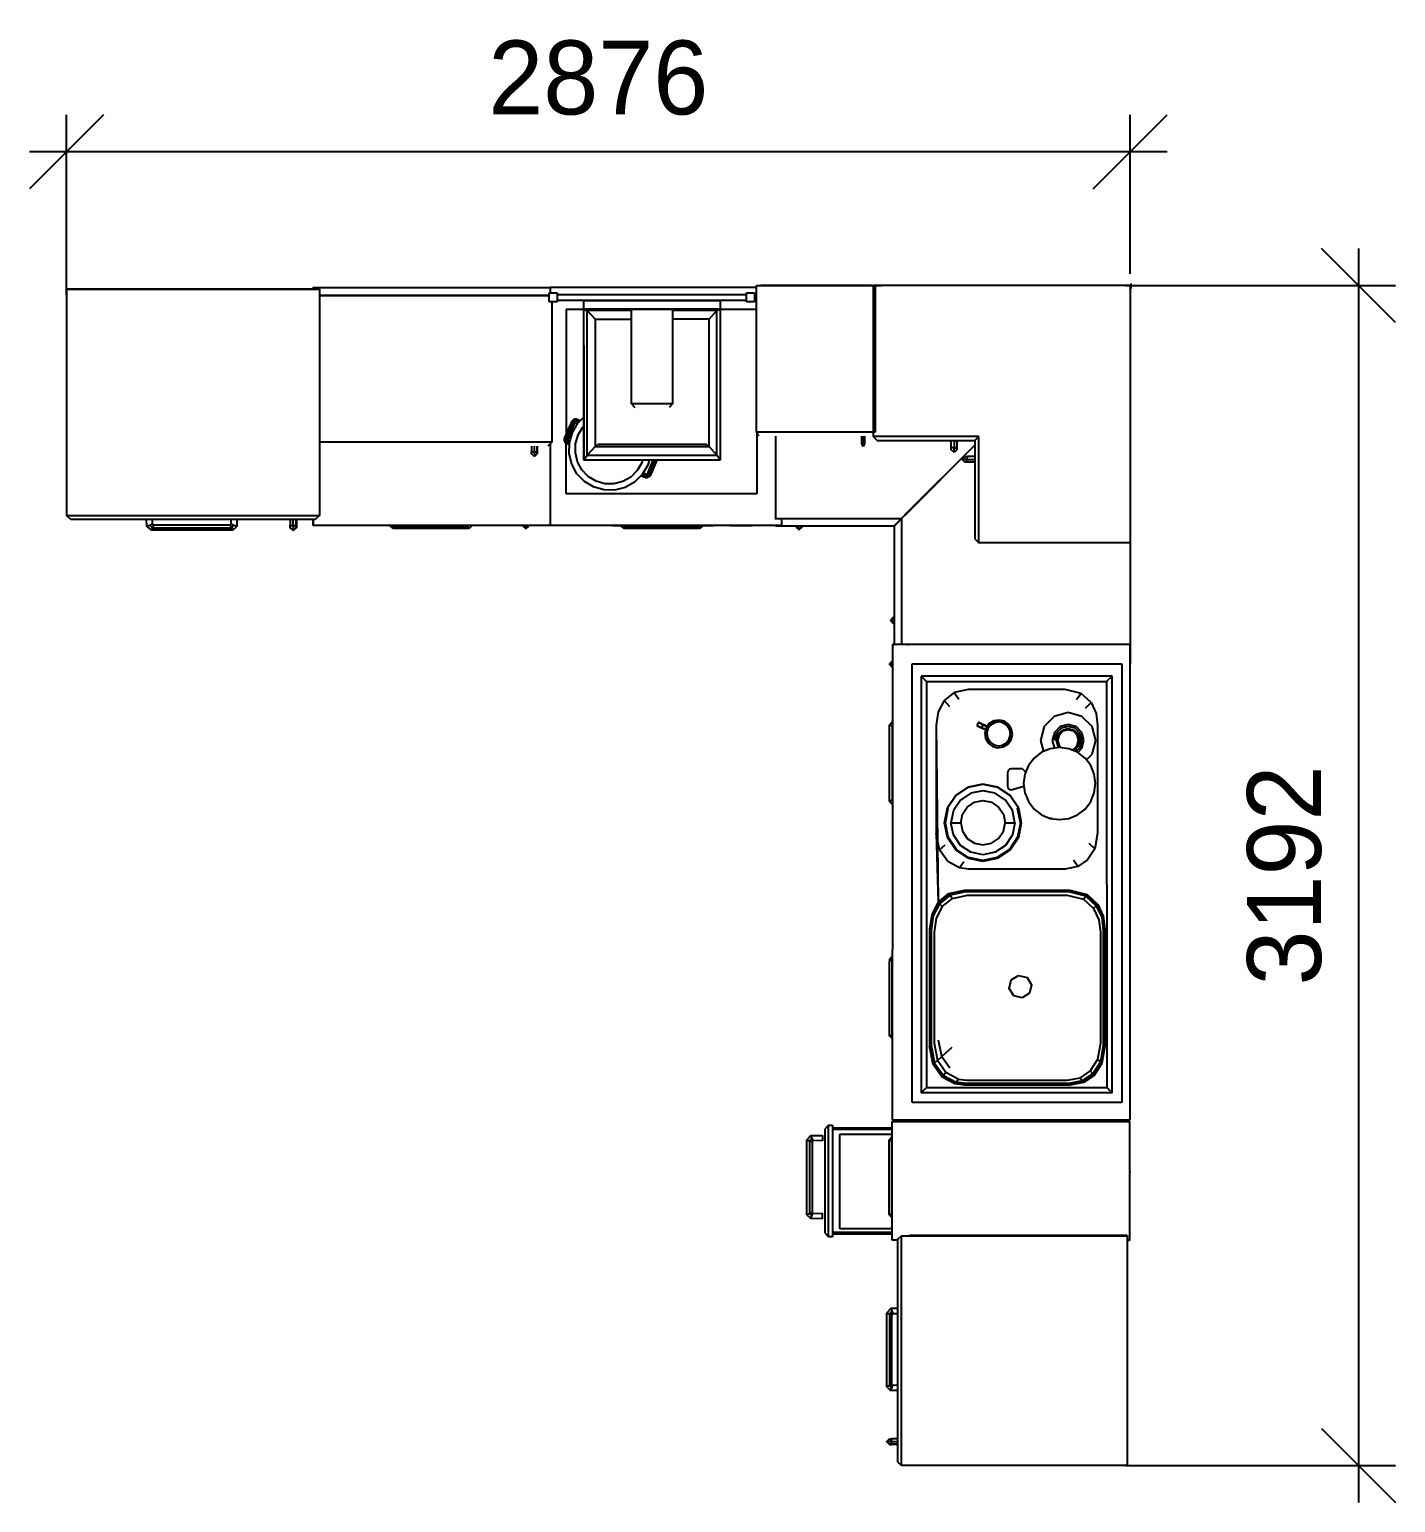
# Model space of a CAD drawing. Header units: millimetres. Extents: x 3103 to 179340, y -10977 to 70536.
# Drawn here: x 11572 to 15265, y 45679 to 49663 of the extents above; entities that cross this region are included whole.
import ezdxf

# ---------------------------------------------------------------- set-up
doc = ezdxf.new("R2010")
doc.units = ezdxf.units.MM
doc.header["$LTSCALE"] = 0.5
doc.layers.add('MEBEL', color=1, linetype='Continuous')
doc.styles.add('WROMLATS', font='wromlats.shx', dxfattribs={"bigfont": 'bigfont.shx'})
doc.dimstyles.new('juka', dxfattribs={"dimscale": 100, "dimtxt": 2, "dimasz": 2, "dimexe": 1, "dimexo": 1, "dimgap": 1, "dimtad": 1, "dimtoh": 1, "dimdec": 0, "dimzin": 0, "dimdsep": 46, "dimtxsty": 'WROMLATS', "dimblk": 'OBLIQUE', "dimcen": -3, "dimdle": 1, "dimclrd": 256, "dimclre": 256, "dimclrt": 256, "dimadec": 0, "dimazin": 0, "dimtfac": 1, "dimtdec": 0, "dimtix": 1, "dimtmove": 2, "dimatfit": 3, "dimldrblk": 'ORIGIN2', "dimfxl": 1, "dimtvp": 2.5, "dimtolj": 1, "dimtzin": 0, "dimarcsym": 0})

# ---------------------------------------------------------------- blocks, each defined once
blk = doc.blocks.new('m_99')
for p, q in [((0.94347, 290.883327), (0.94347, 361.506772)), ((0.94347, 361.506772), (70.233726, 361.506772)), ((70.233726, 361.506772), (70.233726, 290.883327)), ((71.448278, 360.329223), (70.233726, 361.506772)), ((71.448278, 292.060971), (71.448278, 360.329223)), ((71.448278, 355.082059), (73.275995, 355.082059)), ((71.448278, 354.979134), (73.222303, 354.979134)), ((73.571395, 354.145837), (71.448278, 354.145646)), ((71.448278, 353.319168), (73.222303, 353.319168)), ((73.222303, 354.979134), (73.989009, 354.982758)), ((73.222303, 354.979134), (73.571395, 354.145837)), ((73.222303, 353.319168), (73.571395, 354.145837)), ((73.989009, 353.322792), (73.222303, 353.319168)), ((73.275995, 355.082059), (73.236179, 354.979229)), ((73.989009, 355.079127), (73.275995, 355.082059)), ((73.571395, 354.145837), (74.788808, 354.151488)), ((73.897075, 354.982352), (73.989009, 355.079127)), ((73.989009, 354.982758), (73.989009, 355.079127)), ((73.989009, 355.079127), (74.778032, 354.250527)), ((74.788808, 354.151488), (73.989009, 354.982758)), ((74.788808, 354.151488), (73.989009, 353.322792)), ((74.778032, 354.250527), (74.788808, 354.151488)), ((71.448278, 338.432455), (73.598575, 338.394666)), ((71.448278, 336.824632), (72.953462, 336.856961)), ((73.598575, 338.394666), (72.953462, 336.856961)), ((72.953462, 336.856961), (73.200035, 336.62982)), ((73.200035, 336.62982), (73.189163, 315.159798)), ((73.200035, 336.62982), (73.989009, 336.952472)), ((73.989009, 336.952472), (73.275995, 337.625814)), ((74.778032, 337.275028), (73.598575, 338.394666)), ((73.989009, 336.952472), (74.778032, 337.275028)), ((73.989009, 314.86311), (73.989009, 336.952472)), ((74.778032, 337.275028), (74.788808, 314.566446)), ((72.873258, 314.792419), (71.448278, 314.828849)), ((71.448278, 313.233328), (73.571395, 313.276696)), ((73.189163, 315.159798), (72.873258, 314.792419)), ((73.571395, 313.276696), (72.873258, 314.792419)), ((73.189163, 315.159798), (73.989009, 314.86311)), ((73.989009, 314.86311), (73.222303, 314.03451)), ((73.571395, 313.276696), (74.788808, 314.566446)), ((74.788808, 314.566446), (73.989009, 314.86311)), ((0.197505, 255.768109), (0.197505, 292.250419)), ((0.197505, 292.250419), (0.94347, 292.250419)), ((0.216102, 292.250419), (0.216102, 292.314577)), ((0.216102, 292.314577), (0.94347, 292.314577)), ((70.233726, 290.883327), (0.94347, 290.883327)), ((0.962162, 290.85033), (0.962162, 290.883327)), ((0.962162, 290.85033), (67.77668, 290.85033)), ((40.030765, 290.85033), (0.962162, 290.85033)), ((67.77668, 290.85033), (67.77668, 290.883327)), ((70.233726, 290.883327), (71.448278, 292.060971)), ((71.448278, 292.250419), (73.142004, 292.250419)), ((73.142004, 292.250419), (73.142004, 255.768109)), ((73.142004, 290.364099), (91.044855, 290.364099)), ((73.142004, 289.919949), (91.415357, 289.919949)), ((91.044855, 290.364099), (91.044855, 289.919949)), ((91.415357, 256.941819), (91.415357, 291.177869)), ((91.415357, 291.177869), (92.63606, 291.177869)), ((92.63606, 291.177869), (92.63606, 256.941819)), ((93.850612, 289.959598), (92.63606, 291.177869)), ((93.850612, 258.159995), (93.850612, 289.959598)), ((89.299535, 288.604808), (73.142004, 288.604808)), ((74.07999, 284.438324), (73.142004, 285.339785)), ((89.299535, 259.724736), (89.299535, 288.604808)), ((94.624328, 283.952761), (94.624328, 285.634709)), ((94.624328, 285.634709), (98.114681, 285.572601)), ((98.114681, 285.572601), (97.469043, 284.014583)), ((99.294948, 284.438324), (98.114681, 285.572601)), ((73.142004, 284.253359), (73.290443, 284.111452)), ((73.290443, 284.111452), (73.142004, 284.050036)), ((73.290443, 284.111452), (74.07999, 284.438324)), ((73.290443, 261.7306), (73.290443, 284.111452)), ((74.07999, 284.438324), (74.090766, 261.430001)), ((97.469043, 284.014583), (94.624328, 283.952761)), ((97.715854, 283.784509), (97.469043, 284.014583)), ((97.705078, 262.031174), (97.715854, 283.784509)), ((97.715854, 283.784509), (98.505401, 284.111452)), ((98.505401, 284.111452), (97.79191, 284.793592)), ((98.505401, 284.111452), (99.294948, 284.438324)), ((98.505401, 261.7306), (98.505401, 284.111452)), ((99.294948, 284.438324), (99.305677, 261.430001)), ((-0.217152, 271.390271), (0.197505, 271.390271)), ((73.142004, 261.786366), (73.290443, 261.7306)), ((73.290443, 261.7306), (73.142004, 261.568189)), ((73.142004, 260.412336), (74.090766, 261.430001)), ((73.142004, 259.724736), (89.299535, 259.724736)), ((73.142004, 258.245349), (91.415357, 258.245349)), ((74.090766, 261.430001), (73.290443, 261.7306)), ((91.044855, 257.818485), (91.044855, 258.245349)), ((92.63606, 256.941819), (93.850612, 258.159995)), ((94.557428, 260.050321), (94.557428, 261.732173)), ((94.557428, 261.732173), (97.388887, 261.659026)), ((98.087501, 260.123277), (94.557428, 260.050321)), ((97.388887, 261.659026), (97.705078, 262.031174)), ((97.388887, 261.659026), (98.087501, 260.123277)), ((97.705078, 262.031174), (98.505401, 261.7306)), ((98.505401, 261.7306), (97.738218, 260.891152)), ((98.087501, 260.123277), (99.305677, 261.430001)), ((99.305677, 261.430001), (98.505401, 261.7306)), ((0.126457, 109.191418), (0.126457, 255.334115)), ((0.126457, 255.334115), (73.023557, 255.334115)), ((68.361568, 255.768109), (0.197505, 255.768109)), ((5.85618, 255.334115), (5.85618, 255.768109)), ((5.85618, 255.768109), (60.94222, 255.768109)), ((60.831642, 255.334115), (60.831642, 255.377388)), ((60.831642, 255.377388), (67.064285, 255.377388)), ((67.064285, 255.377388), (67.064285, 255.334115)), ((71.167325, 255.768109), (68.361568, 255.768109)), ((73.142004, 255.768109), (71.167325, 255.768109)), ((73.023557, 255.334115), (73.023557, 203.020811)), ((73.142004, 257.818485), (91.044855, 257.818485)), ((92.63606, 256.941819), (91.415357, 256.941819)), ((2.554035, 115.131378), (2.554035, 249.950028)), ((2.554035, 249.950028), (66.944932, 249.950028)), ((66.944932, 249.950028), (66.944932, 202.148532)), ((5.544853, 246.94612), (64.19897, 246.948862)), ((5.544853, 246.94612), (5.555486, 118.902493)), ((7.125997, 245.326996), (5.544853, 246.94612)), ((62.524938, 245.354319), (7.125997, 245.326996)), ((7.229518, 120.506096), (7.125997, 245.326996)), ((14.340543, 243.813014), (18.549442, 244.634319)), ((18.549442, 244.634319), (50.849723, 244.634319)), ((50.849723, 244.634319), (53.82061, 244.241739)), ((64.19897, 246.948862), (62.524938, 245.354319)), ((62.524938, 202.561044), (62.524938, 245.354319)), ((64.19897, 203.020811), (64.19897, 246.948862)), ((8.709478, 237.850237), (11.089849, 241.5977)), ((11.236524, 241.430116), (8.87103, 237.705994)), ((9.158229, 237.449455), (11.497497, 241.132164)), ((10.033893, 236.667228), (12.293005, 240.22367)), ((11.089849, 241.5977), (14.340543, 243.813014)), ((14.467, 243.631768), (11.236524, 241.430116)), ((11.497497, 241.132164), (11.236524, 241.430116)), ((11.497497, 241.132164), (14.691925, 243.309307)), ((12.293005, 240.22367), (11.497497, 241.132164)), ((12.293005, 240.22367), (15.37795, 242.326212)), ((18.649721, 244.447875), (14.467, 243.631768)), ((14.691925, 243.309307), (14.467, 243.631768)), ((14.691925, 243.309307), (18.828248, 244.11645)), ((15.37795, 242.326212), (14.691925, 243.309307)), ((19.372367, 243.105602), (15.37795, 242.326212)), ((50.749349, 244.447875), (18.649721, 244.447875)), ((18.828248, 244.11645), (50.570917, 244.11645)), ((50.026607, 243.105602), (19.372367, 243.105602)), ((52.846097, 242.73305), (50.026607, 243.105602)), ((50.570917, 244.11645), (53.490448, 243.730593)), ((53.701782, 244.057846), (50.749349, 244.447875)), ((53.490448, 243.730593), (52.846097, 242.73305)), ((52.846097, 242.73305), (56.587839, 240.714002)), ((57.36494, 241.639877), (53.490448, 243.730593)), ((57.619857, 241.943598), (53.701782, 244.057846)), ((53.82061, 244.241739), (57.763195, 242.114282)), ((56.587839, 240.714002), (57.36494, 241.639877)), ((56.587839, 240.714002), (59.219265, 237.016916)), ((57.36494, 241.639877), (57.619857, 241.943598)), ((60.089874, 237.811566), (57.36494, 241.639877)), ((60.375404, 238.072205), (57.619857, 241.943598)), ((57.763195, 242.114282), (60.535955, 238.218785)), ((7.782173, 232.63793), (8.709478, 237.850237)), ((8.87103, 237.705994), (7.949447, 232.526016)), ((8.246898, 232.32708), (9.158229, 237.449455)), ((9.158229, 237.449455), (8.87103, 237.705994)), ((9.153842, 231.720543), (10.033893, 236.667228)), ((10.033893, 236.667228), (9.158229, 237.449455)), ((54.810857, 232.993293), (57.879304, 235.793972)), ((57.879304, 235.793972), (55.391645, 239.288998)), ((59.219265, 237.016916), (57.879304, 235.793972)), ((57.879304, 235.793972), (58.845806, 230.786944)), ((59.219265, 237.016916), (60.089874, 237.811566)), ((60.241603, 231.720543), (59.219265, 237.016916)), ((60.089874, 237.811566), (60.375404, 238.072205)), ((61.148548, 232.32708), (60.089874, 237.811566)), ((61.445999, 232.526016), (60.375404, 238.072205)), ((60.535955, 238.218785), (61.613225, 232.63793)), ((7.782173, 196.637821), (7.782173, 232.63793)), ((7.949447, 232.526016), (7.949447, 196.74964)), ((8.246898, 196.948576), (8.246898, 232.32708)), ((9.153842, 197.555018), (9.153842, 231.720543)), ((60.241603, 197.555018), (60.241603, 231.720543)), ((61.148548, 200.913095), (61.148548, 232.32708)), ((61.613225, 232.63793), (61.445999, 232.526016)), ((61.445999, 201.269245), (61.445999, 232.526016)), ((61.613225, 201.469421), (61.613225, 232.63793)), ((73.023557, 230.340362), (73.961067, 229.41947)), ((73.171997, 229.085589), (73.023557, 229.230595)), ((73.023557, 229.022789), (73.171997, 229.085589)), ((73.961067, 229.41947), (73.171997, 229.085589)), ((73.171997, 229.085589), (73.171997, 206.635571)), ((73.961067, 229.41947), (73.971223, 206.635571)), ((30.916643, 216.373491), (33.185386, 217.766524)), ((33.185386, 217.766524), (35.771513, 217.142439)), ((30.294466, 213.779307), (30.916643, 216.373491)), ((31.683206, 211.503649), (30.294466, 213.779307)), ((35.771513, 217.142439), (37.160253, 214.866734)), ((37.160253, 214.866734), (36.538124, 212.272597)), ((34.269475, 210.879517), (31.683206, 211.503649)), ((36.538124, 212.272597), (34.269475, 210.879517)), ((73.023557, 206.280804), (73.171997, 206.22387)), ((73.171997, 206.22387), (73.023557, 206.05793)), ((73.023557, 204.877186), (73.971223, 205.916834)), ((73.171997, 206.22387), (73.171997, 206.635571)), ((73.971223, 205.916834), (73.171997, 206.22387)), ((73.971223, 205.916834), (73.971223, 206.635571)), ((60.241603, 197.555018), (60.241603, 203.020811)), ((61.148548, 196.948576), (61.148548, 203.020811)), ((61.445999, 196.74964), (61.445999, 203.020811)), ((61.613225, 196.637821), (61.613225, 203.020811)), ((62.524938, 120.506096), (62.524938, 203.020811)), ((64.19897, 118.902493), (64.19897, 203.020811)), ((66.944932, 203.020811), (66.944932, 115.131378)), ((73.023557, 109.191418), (73.023557, 203.020811)), ((8.287239, 192.706871), (7.782173, 196.637821)), ((7.949447, 196.74964), (8.451366, 192.843199)), ((8.743286, 193.08548), (8.246898, 196.948576)), ((9.633111, 193.824434), (9.153842, 197.555018)), ((59.605789, 193.296242), (60.241603, 197.555018)), ((60.490083, 192.538595), (61.148548, 196.948576)), ((61.445999, 196.74964), (60.780096, 192.290068)), ((60.943174, 192.150307), (61.613225, 196.637821)), ((61.613225, 196.637821), (61.445999, 196.74964)), ((9.966325, 189.03966), (8.287239, 192.706871)), ((8.451366, 192.843199), (10.119962, 189.19878)), ((10.393285, 189.481592), (8.743286, 193.08548)), ((11.226606, 190.344095), (9.633111, 193.824434)), ((10.393285, 189.481592), (11.226606, 190.344095)), ((11.226606, 190.344095), (14.298439, 187.482739)), ((57.715845, 189.739371), (59.605789, 193.296242)), ((58.533144, 188.85541), (60.490083, 192.538595)), ((60.780096, 192.290068), (58.801078, 188.565541)), ((58.951854, 188.402558), (60.943174, 192.150307)), ((13.203048, 186.024761), (9.966325, 189.03966)), ((10.119962, 189.19878), (13.336658, 186.202479)), ((13.574123, 186.518669), (10.393285, 189.481592)), ((18.545722, 184.637261), (13.203048, 186.024761)), ((13.336658, 186.202479), (13.574123, 186.518669)), ((13.336658, 186.202479), (18.646097, 184.823656)), ((14.298439, 187.482739), (13.574123, 186.518669)), ((13.574123, 186.518669), (18.824529, 185.155201)), ((19.368886, 186.165953), (14.298439, 187.482739)), ((50.023078, 186.165953), (19.368886, 186.165953)), ((54.590272, 187.209606), (50.023078, 186.165953)), ((50.567197, 185.155201), (55.296611, 186.235857)), ((50.74563, 184.823656), (55.528163, 185.916519)), ((55.658435, 185.736942), (50.846004, 184.637261)), ((57.715845, 189.739371), (54.590272, 187.209606)), ((55.296611, 186.235857), (54.590272, 187.209606)), ((55.296611, 186.235857), (58.533144, 188.85541)), ((55.528163, 185.916519), (55.296611, 186.235857)), ((55.528163, 185.916519), (58.801078, 188.565541)), ((58.951854, 188.402558), (55.658435, 185.736942)), ((58.533144, 188.85541), (57.715845, 189.739371)), ((58.801078, 188.565541), (58.533144, 188.85541)), ((59.570741, 134.003639), (58.951854, 188.402558)), ((59.570741, 167.149449), (58.951854, 188.402558)), ((50.846004, 184.637261), (18.545722, 184.637261)), ((18.646097, 184.823656), (50.74563, 184.823656)), ((18.824529, 185.155201), (50.567197, 185.155201)), ((13.053131, 175.398874), (16.045999, 177.438593)), ((16.045999, 177.438593), (19.921207, 178.194761)), ((16.045999, 177.438593), (17.424726, 175.462437)), ((19.921207, 178.194761), (49.660587, 178.194761)), ((49.660587, 178.194761), (52.395916, 177.833319)), ((52.395916, 177.833319), (51.100826, 175.828171)), ((52.395916, 177.833319), (56.025886, 175.874567)), ((10.861444, 171.948481), (13.053131, 175.398874)), ((36.892032, 172.305584), (34.335184, 168.46838)), ((34.336328, 168.467903), (36.892032, 172.305584)), ((34.572172, 168.369961), (37.073469, 172.124529)), ((40.718555, 174.871016), (36.892032, 172.305584)), ((36.892032, 172.305584), (40.718555, 174.869776)), ((37.073469, 172.124529), (40.816736, 174.633217)), ((38.291215, 170.903063), (41.47582, 173.037338)), ((45.232248, 175.771523), (40.718555, 174.871016)), ((40.718555, 174.869776), (45.232248, 175.770235)), ((40.816736, 174.633217), (45.232248, 175.514174)), ((41.47582, 173.037338), (45.232248, 173.786831)), ((49.745416, 174.871016), (45.232248, 175.771523)), ((45.232248, 175.770235), (49.745416, 174.869776)), ((45.232248, 175.514174), (49.64776, 174.633217)), ((45.232248, 173.786831), (48.988676, 173.037338)), ((48.988676, 173.037338), (52.17328, 170.903063)), ((49.64776, 174.633217), (53.391027, 172.124529)), ((53.571605, 172.305584), (49.745416, 174.871016)), ((49.745416, 174.869776), (53.571605, 172.305584)), ((53.391027, 172.124529), (55.892324, 168.369961)), ((56.128168, 168.467903), (53.571605, 172.305584)), ((53.571605, 172.305584), (56.129312, 168.46838)), ((56.025886, 175.874567), (58.578825, 172.287846)), ((58.578825, 172.287846), (56.828928, 170.690537)), ((58.578825, 172.287846), (59.570741, 167.149449)), ((10.007619, 167.149449), (10.861444, 171.948481)), ((10.861444, 171.948481), (12.621593, 170.376206)), ((34.335184, 168.46838), (33.437347, 163.941145)), ((33.438587, 163.941145), (34.336328, 168.467903)), ((33.693885, 163.941145), (34.572172, 168.369961)), ((35.416126, 163.941145), (36.163282, 167.708921)), ((36.163282, 167.708921), (38.291215, 170.903063)), ((40.424346, 168.763494), (38.950395, 166.551018)), ((42.630291, 170.241833), (40.424346, 168.763494)), ((45.232248, 170.760965), (42.630291, 170.241833)), ((47.834301, 170.241833), (45.232248, 170.760965)), ((50.040149, 168.763494), (47.834301, 170.241833)), ((51.514101, 166.551018), (50.040149, 168.763494)), ((52.17328, 170.903063), (54.301214, 167.708921)), ((54.301214, 167.708921), (55.04837, 163.941145)), ((55.892324, 168.369961), (56.77061, 163.941145)), ((57.025909, 163.941145), (56.128168, 168.467903)), ((56.129312, 168.46838), (57.027149, 163.941145)), ((10.007619, 134.003639), (10.007619, 167.149449)), ((21.683692, 162.985563), (18.824911, 162.607956)), ((24.543952, 162.607956), (21.683692, 162.985563)), ((33.437347, 163.941145), (34.335184, 159.41391)), ((34.336328, 159.414387), (33.438587, 163.941145)), ((33.438587, 163.941145), (33.693885, 163.941145)), ((33.693885, 163.941145), (34.572172, 159.512329)), ((35.416126, 163.941145), (36.163282, 160.173369)), ((38.432931, 163.941145), (35.416126, 163.941145)), ((38.950395, 166.551018), (38.432931, 163.941145)), ((38.950395, 161.331272), (38.432931, 163.941145)), ((52.031564, 163.941145), (51.514101, 166.551018)), ((52.031564, 163.941145), (51.514101, 161.331272)), ((55.04837, 163.941145), (52.031564, 163.941145)), ((54.301214, 160.173369), (55.04837, 163.941145)), ((56.77061, 163.941145), (55.892324, 159.512329)), ((56.128168, 159.414387), (57.025909, 163.941145)), ((57.027149, 163.941145), (56.129312, 159.41391)), ((56.77061, 163.941145), (57.025909, 163.941145)), ((59.570741, 134.003639), (59.570741, 167.149449)), ((13.869571, 159.738302), (12.113714, 157.442713)), ((16.159009, 161.500931), (13.869571, 159.738302)), ((18.824911, 162.607956), (16.159009, 161.500931)), ((24.088907, 162.66799), (24.271583, 162.680292)), ((24.271583, 162.680292), (24.575233, 162.659884)), ((27.209186, 161.500931), (24.543952, 162.607956)), ((24.575233, 162.659884), (24.797582, 162.604141)), ((24.797582, 162.604141), (24.878931, 162.528038)), ((24.878931, 162.528038), (24.878931, 162.468767)), ((29.498672, 159.738302), (27.209186, 161.500931)), ((31.254529, 157.442045), (29.498672, 159.738302)), ((34.335184, 159.41391), (36.892032, 155.5758)), ((36.892032, 155.5758), (34.336328, 159.414387)), ((36.163282, 160.173369), (38.291215, 156.979227)), ((40.424346, 159.118796), (38.950395, 161.331272)), ((42.630291, 157.640457), (40.424346, 159.118796)), ((50.040149, 159.118796), (47.834301, 157.640457)), ((51.514101, 161.331272), (50.040149, 159.118796)), ((52.17328, 156.979227), (54.301214, 160.173369)), ((53.571605, 155.5758), (56.128168, 159.414387)), ((56.129312, 159.41391), (53.571605, 155.5758)), ((11.009216, 154.768801), (10.632753, 151.900625)), ((12.113714, 157.442713), (11.009216, 154.768801)), ((32.358932, 154.768801), (31.254529, 157.442045)), ((32.73549, 151.900625), (32.358932, 154.768801)), ((36.892032, 155.5758), (40.718555, 153.011275)), ((40.718555, 153.012514), (36.892032, 155.5758)), ((38.291215, 156.979227), (41.47582, 154.844952)), ((41.47582, 154.844952), (45.232248, 154.095459)), ((45.232248, 157.121325), (42.630291, 157.640457)), ((47.834301, 157.640457), (45.232248, 157.121325)), ((45.232248, 154.095459), (48.988676, 154.844952)), ((48.988676, 154.844952), (52.17328, 156.979227)), ((49.745416, 153.011275), (53.571605, 155.5758)), ((53.571605, 155.5758), (49.745416, 153.012514)), ((73.961067, 157.396603), (73.023557, 158.317614)), ((73.023557, 157.207728), (73.171997, 157.062721)), ((73.171997, 157.062721), (73.023557, 156.999922)), ((73.171997, 157.062721), (73.961067, 157.396603)), ((73.171997, 134.201002), (73.171997, 157.062721)), ((73.961067, 157.396603), (73.971223, 133.893967)), ((10.632753, 151.900625), (11.009216, 149.03245)), ((32.358932, 149.03245), (32.73549, 151.900625)), ((36.527967, 153.804732), (32.628154, 152.718306)), ((36.848258, 153.762531), (36.527967, 153.804732)), ((37.272787, 153.533411), (36.848258, 153.762531)), ((37.57143, 153.11389), (37.272787, 153.533411)), ((37.687349, 152.513027), (37.57143, 153.11389)), ((37.687349, 148.636675), (37.687349, 152.513027)), ((45.232248, 152.112055), (40.718555, 153.012514)), ((40.718555, 153.011275), (45.232248, 152.110768)), ((49.745416, 153.012514), (45.232248, 152.112055)), ((45.232248, 152.110768), (49.745416, 153.011275)), ((11.009216, 149.03245), (12.113714, 146.359205)), ((12.113714, 146.359205), (13.869571, 144.062901)), ((29.498672, 144.062901), (31.254529, 146.358538)), ((31.254529, 146.358538), (32.358932, 149.03245)), ((32.099437, 148.404217), (33.050012, 147.344446)), ((33.050012, 147.344446), (36.527967, 147.344446)), ((36.527967, 147.344446), (37.046194, 147.46294)), ((37.046194, 147.46294), (37.400817, 147.749949)), ((37.400817, 147.749949), (37.615251, 148.153448)), ((37.615251, 148.153448), (37.687349, 148.636675)), ((11.692094, 142.899561), (10.553073, 138.635779)), ((13.427877, 144.640541), (11.692094, 142.899561)), ((13.869571, 144.062901), (16.159009, 142.30032)), ((14.84766, 141.072178), (14.196777, 138.635779)), ((15.331459, 140.792036), (14.755487, 138.635779)), ((14.84766, 141.072178), (16.109895, 142.338228)), ((15.331459, 140.792036), (16.637229, 142.10167)), ((15.411329, 138.635779), (15.899419, 140.463114)), ((15.899419, 140.463114), (17.233133, 141.800833)), ((15.899419, 140.463114), (16.254425, 140.257549)), ((16.159009, 142.30032), (18.824911, 141.193295)), ((16.254425, 140.257549), (17.438125, 141.444779)), ((17.233133, 141.800833), (17.311334, 141.821814)), ((17.438125, 141.444779), (17.233133, 141.800833)), ((17.438125, 141.444779), (17.912435, 141.57219)), ((18.824911, 141.193295), (21.683692, 140.81564)), ((21.240854, 140.874148), (21.855592, 140.257549)), ((21.683692, 140.81564), (24.543952, 141.193295)), ((22.21055, 140.463114), (21.838712, 140.836144)), ((21.855592, 140.257549), (22.21055, 140.463114)), ((22.69864, 138.635779), (22.21055, 140.463114)), ((22.630405, 140.940666), (22.778558, 140.792036)), ((23.913192, 138.635779), (23.274707, 141.025734)), ((24.543952, 141.193295), (27.209186, 142.30032)), ((27.556943, 138.635779), (26.641035, 142.064285)), ((27.209186, 142.30032), (29.498672, 144.062901)), ((38.990449, 140.650892), (37.569046, 139.793396)), ((40.630769, 140.897513), (38.990449, 140.650892)), ((42.240333, 140.49573), (40.630769, 140.897513)), ((43.574047, 139.506674), (42.240333, 140.49573)), ((10.553073, 138.635779), (11.692094, 134.371996)), ((14.196777, 138.635779), (14.84766, 136.199331)), ((14.755487, 138.635779), (15.331459, 136.479521)), ((14.84766, 136.199331), (16.625881, 134.41577)), ((15.331459, 136.479521), (15.899419, 136.808443)), ((15.331459, 136.479521), (16.905212, 134.901095)), ((15.899419, 136.808443), (15.411329, 138.635779)), ((15.411329, 138.635779), (15.821218, 138.635779)), ((16.254425, 140.257549), (15.821218, 138.635779)), ((15.821218, 138.635779), (16.254425, 137.014008)), ((16.254425, 137.014008), (15.899419, 136.808443)), ((15.899419, 136.808443), (17.233133, 135.470724)), ((17.438125, 135.826779), (16.254425, 137.014008)), ((17.233133, 135.470724), (17.438125, 135.826779)), ((17.438125, 135.826779), (19.054985, 135.392237)), ((19.054985, 135.392237), (20.671892, 135.826779)), ((20.671892, 135.826779), (21.855592, 137.014008)), ((20.671892, 135.826779), (20.876884, 135.470724)), ((22.21055, 136.808443), (20.876884, 135.470724)), ((21.204805, 134.901095), (22.778558, 136.479521)), ((21.484088, 134.41577), (23.26231, 136.199331)), ((22.288799, 138.635779), (21.855592, 140.257549)), ((21.855592, 137.014008), (22.288799, 138.635779)), ((21.855592, 137.014008), (22.21055, 136.808443)), ((22.21055, 136.808443), (22.69864, 138.635779)), ((22.778558, 136.479521), (22.21055, 136.808443)), ((22.288799, 138.635779), (22.69864, 138.635779)), ((22.778558, 136.479521), (23.35453, 138.635779)), ((23.26231, 136.199331), (23.913192, 138.635779)), ((26.417875, 134.371996), (27.556943, 138.635779)), ((36.583042, 138.455677), (36.182451, 136.84125)), ((36.182451, 136.84125), (36.428356, 135.196018)), ((36.354112, 136.833143), (36.548662, 136.82375)), ((36.548662, 136.82375), (36.914682, 138.298941)), ((36.548662, 136.82375), (36.773252, 135.320425)), ((37.569046, 139.793396), (36.583042, 138.455677)), ((36.914682, 138.298941), (36.738491, 138.382244)), ((37.132453, 138.196135), (36.789083, 136.812353)), ((36.789083, 136.812353), (36.999845, 135.40206)), ((36.914682, 138.298941), (37.815666, 139.521408)), ((37.977552, 139.34269), (37.132453, 138.196135)), ((39.195919, 140.077687), (37.977552, 139.34269)), ((40.601873, 140.289116), (39.195919, 140.077687)), ((41.981458, 139.944649), (40.601873, 140.289116)), ((43.124723, 139.097023), (41.981458, 139.944649)), ((43.857431, 137.875033), (43.124723, 139.097023)), ((44.428443, 138.081074), (43.574047, 139.506674)), ((43.724823, 135.081005), (44.068193, 136.464787)), ((44.068193, 136.464787), (43.857431, 137.875033)), ((44.274234, 134.821415), (44.674825, 136.435795)), ((44.674825, 136.435795), (44.428443, 138.081074)), ((10.472679, 130.384398), (10.007619, 134.003639)), ((11.692094, 134.371996), (14.804029, 131.250715)), ((16.625881, 134.41577), (19.054985, 133.762932)), ((16.905212, 134.901095), (19.054985, 134.323263)), ((19.054985, 134.981108), (17.233133, 135.470724)), ((20.876884, 135.470724), (19.054985, 134.981108)), ((19.054985, 135.392237), (19.054985, 134.981108)), ((19.054985, 134.323263), (21.204805, 134.901095)), ((19.054985, 133.762932), (21.484088, 134.41577)), ((23.305988, 131.250715), (26.417875, 134.371996)), ((36.428356, 135.196018), (37.283229, 133.770323)), ((36.773252, 135.320425), (36.590051, 135.254336)), ((36.773252, 135.320425), (37.554407, 134.017706)), ((36.999845, 135.40206), (37.732553, 134.180117)), ((37.283229, 133.770323), (38.617038, 132.781363)), ((37.554407, 134.017706), (37.410354, 133.886242)), ((37.554407, 134.017706), (38.773155, 133.114004)), ((37.732553, 134.180117), (38.875818, 133.332443)), ((38.617038, 132.781363), (40.226507, 132.379627)), ((38.773155, 133.114004), (38.690137, 132.937241)), ((38.773155, 133.114004), (40.243959, 132.746887)), ((38.875818, 133.332443), (40.255403, 132.988024)), ((40.226507, 132.379627), (41.866827, 132.6262)), ((40.243959, 132.746887), (40.234708, 132.55167)), ((40.243959, 132.746887), (41.742801, 132.972193)), ((40.255403, 132.988024), (41.661357, 133.199454)), ((41.661357, 133.199454), (42.879724, 133.934403)), ((41.742801, 132.972193), (43.04161, 133.755684)), ((41.742801, 132.972193), (41.8087, 132.78842)), ((41.866827, 132.6262), (43.288183, 133.483744)), ((42.879724, 133.934403), (43.724823, 135.081005)), ((43.04161, 133.755684), (43.942594, 134.978152)), ((43.04161, 133.755684), (43.172693, 133.611155)), ((43.288183, 133.483744), (44.274234, 134.821415)), ((43.917608, 134.337521), (43.930673, 134.355402)), ((43.949842, 134.32231), (43.917608, 134.337521)), ((43.94865, 134.379721), (43.966913, 134.404421)), ((44.452476, 134.084797), (43.949842, 134.32231)), ((43.966913, 134.404421), (44.040536, 134.504414)), ((43.966913, 134.404421), (44.452476, 134.174824)), ((44.408416, 135.362053), (44.901084, 135.129214)), ((44.428443, 135.442829), (44.41514, 135.391236)), ((44.41514, 135.389471), (44.417905, 135.400248)), ((44.417905, 135.400248), (44.428443, 135.442829)), ((44.426298, 135.434008), (44.428443, 135.442829)), ((44.428443, 135.442829), (44.467401, 135.424328)), ((44.452476, 134.174824), (44.522476, 134.388304)), ((44.452476, 134.174824), (44.452476, 134.084797)), ((45.173835, 133.834124), (44.452476, 134.174824)), ((44.452476, 134.084797), (45.139169, 133.760309)), ((44.467401, 135.424328), (44.97013, 135.186768)), ((44.901084, 135.129214), (44.781255, 134.939385)), ((44.97013, 135.186768), (44.901084, 135.129214)), ((44.901084, 135.129214), (45.622205, 134.788513)), ((44.97013, 135.186768), (45.656871, 134.862328)), ((45.139169, 133.760309), (45.173835, 133.834124)), ((45.82591, 133.435774), (45.139169, 133.760309)), ((45.268678, 134.035778), (45.173835, 133.834124)), ((45.173835, 133.834124), (45.894956, 133.493376)), ((45.622205, 134.788513), (45.268678, 134.035778)), ((45.656871, 134.862328), (45.622205, 134.788513)), ((45.622205, 134.788513), (46.343183, 134.447766)), ((45.656871, 134.862328), (46.343183, 134.53784)), ((45.894956, 133.493376), (45.82591, 133.435774)), ((45.82591, 133.435774), (46.32864, 133.198261)), ((45.894956, 133.493376), (46.014785, 133.683157)), ((46.422767, 133.24399), (45.894956, 133.493376)), ((46.343183, 134.447766), (46.27366, 134.23419)), ((46.32864, 133.198261), (46.512603, 133.111286)), ((46.343183, 134.53784), (46.343183, 134.447766)), ((46.846199, 134.300328), (46.343183, 134.53784)), ((46.343183, 134.447766), (46.871042, 134.19838)), ((46.512603, 133.111286), (46.616029, 133.152676)), ((46.616029, 133.152676), (46.76094, 133.330584)), ((46.76094, 133.330584), (46.908807, 133.597374)), ((47.030305, 134.213305), (46.846199, 134.300328)), ((46.908807, 133.597374), (47.019863, 133.881569)), ((47.019863, 133.881569), (47.064304, 134.107065)), ((47.064304, 134.107065), (47.030305, 134.213305)), ((58.953809, 129.871989), (59.570741, 134.003639)), ((73.023557, 134.257937), (73.171997, 134.201002)), ((73.171997, 134.201002), (73.023557, 134.035015)), ((73.023557, 132.854223), (73.971223, 133.893967)), ((73.971223, 133.893967), (73.171997, 134.201002)), ((12.018585, 127.007961), (10.472679, 130.384398)), ((13.693571, 128.741551), (12.018585, 127.007961)), ((12.018585, 127.007961), (14.998769, 124.232054)), ((14.804029, 131.250715), (19.054985, 130.108214)), ((19.054985, 130.108214), (23.305988, 131.250715)), ((57.120323, 126.421213), (55.477666, 128.198004)), ((57.120323, 126.421213), (58.953809, 129.871989)), ((14.998769, 124.232054), (16.454505, 126.169777)), ((14.998769, 124.232054), (19.917774, 122.954512)), ((19.917774, 122.954512), (49.657154, 122.954512)), ((49.657154, 122.954512), (54.08802, 123.967028)), ((54.08802, 123.967028), (52.668476, 125.924254)), ((54.08802, 123.967028), (57.120323, 126.421213)), ((5.555486, 118.902493), (7.229518, 120.506096)), ((5.555486, 118.902493), (64.19897, 118.902493)), ((62.524938, 120.506096), (7.229518, 120.506096)), ((64.19897, 118.902493), (62.524938, 120.506096)), ((0, -1.197243), (0, 115.131378)), ((66.944932, 115.131378), (2.554035, 115.131378)), ((73.171997, 116.103268), (73.023557, 116.10384)), ((73.023557, 116.002751), (73.171997, 116.003466)), ((73.971223, 115.143204), (73.023557, 115.138626)), ((73.023557, 114.284802), (73.171997, 114.285469)), ((73.08011, 116.002941), (73.171997, 116.103268)), ((73.171997, 116.003466), (73.171997, 116.103268)), ((73.171997, 116.103268), (73.961067, 115.245724)), ((73.971223, 115.143204), (73.171997, 116.003466)), ((73.171997, 114.285469), (73.971223, 115.143204)), ((73.961067, 115.245724), (73.971223, 115.143204)), ((0.126457, 109.191418), (68.280982, 109.191418)), ((68.246221, 109.191418), (68.368291, 109.191418)), ((68.368291, 109.336758), (68.521404, 109.336758)), ((68.521404, 109.191418), (73.023557, 109.191418)), ((70.244169, 70.491314), (70.244169, 109.191418)), ((72.233009, 109.191418), (72.927188, 109.191418)), ((72.927188, 109.191418), (72.535753, 109.191418)), ((72.551488, 72.798681), (72.551488, 109.191418)), ((72.773456, 102.705384), (72.551488, 102.706385)), ((72.551488, 102.604628), (72.773456, 102.605677)), ((73.573064, 101.745367), (72.551488, 101.740456)), ((72.551488, 100.886536), (72.773456, 100.887633)), ((72.681665, 102.6052), (72.773456, 102.705384)), ((72.773456, 102.605677), (72.773456, 102.705384)), ((72.773456, 102.705384), (73.562335, 101.847887)), ((73.573064, 101.745367), (72.773456, 102.605677)), ((72.773456, 100.887633), (73.573064, 101.745367)), ((73.562335, 101.847887), (73.573064, 101.745367)), ((0, 77.954674), (46.503829, 77.954674)), ((46.503829, 77.954674), (46.503829, 45.261717)), ((47.756099, 76.699257), (46.503829, 77.954674)), ((47.756099, 46.517134), (47.756099, 76.699257)), ((68.075132, 68.304253), (72.551488, 72.798681)), ((68.109798, 68.299008), (72.574234, 72.775841)), ((72.574234, 72.775841), (108.988285, 72.775841)), ((100.800514, 72.775841), (100.801801, 73.066807)), ((101.656484, 73.858357), (100.801801, 73.066807)), ((100.801801, 73.066807), (100.901174, 72.974634)), ((100.801801, 73.066807), (100.901174, 73.066759)), ((100.901174, 73.066759), (101.758623, 73.869133)), ((100.901174, 73.066759), (100.902557, 72.775841)), ((101.758623, 73.869133), (101.656484, 73.858357)), ((101.758623, 73.869133), (101.763868, 72.775841)), ((102.613401, 73.066759), (101.758623, 73.869133)), ((102.614784, 72.775841), (102.613401, 73.066759)), ((107.123279, 70.781231), (107.123279, 72.61076)), ((107.123279, 72.61076), (178.157949, 72.610712)), ((108.988285, 72.775841), (108.988285, 72.61076)), ((116.036844, 72.61076), (116.036844, 72.696066)), ((116.036844, 72.696066), (122.851467, 72.696066)), ((122.851467, 72.696066), (122.851467, 72.61076)), ((128.001117, 72.696066), (134.815645, 72.696114)), ((128.001117, 72.61076), (128.001117, 72.696066)), ((131.259489, 72.696066), (132.093858, 73.55094)), ((132.093858, 73.55094), (155.51505, 73.561764)), ((132.093858, 73.55094), (132.426595, 72.759581)), ((132.426595, 72.759581), (132.364845, 72.696066)), ((155.209112, 72.759581), (132.426595, 72.759581)), ((132.426595, 72.759581), (132.45325, 72.696066)), ((134.815645, 72.696114), (134.815645, 72.61076)), ((139.965248, 72.61076), (139.965248, 72.696114)), ((139.965248, 72.696114), (146.779918, 72.696114)), ((146.779918, 72.696114), (146.779918, 72.610712)), ((152.173662, 72.610712), (152.173662, 72.696114)), ((152.173662, 72.696114), (158.988285, 72.696114)), ((155.184888, 72.696114), (155.209112, 72.759581)), ((155.51505, 73.561764), (155.209112, 72.759581)), ((155.209112, 72.759581), (155.279636, 72.696114)), ((155.51505, 73.561764), (156.458139, 72.696114)), ((158.988285, 72.696114), (158.988285, 72.610712)), ((178.157949, 47.442103), (178.157949, 72.61076)), ((178.157949, 72.61076), (250.97599, 72.610712)), ((185.620355, 73.55094), (184.765243, 72.759533)), ((184.765243, 72.61076), (184.765243, 72.759533)), ((184.765243, 72.759533), (184.865236, 72.667361)), ((184.765243, 72.759533), (184.865236, 72.759533)), ((184.865236, 72.759533), (185.722589, 73.561764)), ((184.865236, 72.759533), (184.865236, 72.61076)), ((185.722589, 73.561764), (185.620355, 73.55094)), ((185.722589, 73.561764), (185.727071, 72.61076)), ((186.577272, 72.759533), (185.722589, 73.561764)), ((186.577272, 72.61076), (186.577272, 72.759533)), ((202.210855, 72.61076), (203.128528, 73.55094)), ((203.128528, 73.55094), (226.54972, 73.561764)), ((203.128528, 73.55094), (203.461265, 72.759581)), ((203.461265, 72.759581), (203.316736, 72.61076)), ((226.243782, 72.759581), (203.461265, 72.759581)), ((203.461265, 72.759581), (203.523874, 72.61076)), ((226.187038, 72.610712), (226.243782, 72.759581)), ((226.54972, 73.561764), (226.243782, 72.759581)), ((226.243782, 72.759581), (226.409196, 72.610712)), ((226.54972, 73.561764), (227.585744, 72.610712)), ((250.97599, 72.610712), (250.97599, 70.722103)), ((250.97599, 70.722103), (250.97599, 72.514057)), ((256.16517, 72.555304), (256.168365, 73.270512)), ((256.16517, 70.722103), (256.16517, 72.555304)), ((256.16517, 72.555304), (256.278324, 72.515345)), ((257.079887, 74.061918), (256.168365, 73.270512)), ((256.168365, 73.270512), (256.274414, 73.178292)), ((256.168365, 73.270512), (256.274414, 73.270512)), ((256.274414, 73.270512), (257.188892, 74.072695)), ((256.274414, 73.270512), (256.278324, 72.501517)), ((256.278324, 72.501517), (257.195138, 72.851658)), ((256.278324, 72.501517), (256.278324, 70.722103)), ((257.188892, 74.072695), (257.079887, 74.061918)), ((257.195138, 72.851658), (257.188892, 74.072695)), ((257.188892, 74.072695), (258.100605, 73.270512)), ((258.104515, 72.501517), (257.195138, 72.851658)), ((257.195138, 72.851658), (257.195138, 70.722103)), ((258.100605, 73.270512), (258.104515, 72.501517)), ((258.104515, 70.722103), (258.104515, 72.501517)), ((274.482154, 70.722103), (274.523639, 72.878838)), ((275.75531, 74.061918), (274.523639, 72.878838)), ((274.523639, 72.878838), (275.369453, 72.555304)), ((275.369453, 72.555304), (276.110172, 73.270512)), ((275.369453, 72.555304), (276.215362, 72.23177)), ((275.75531, 74.061918), (300.737905, 74.072695)), ((276.110172, 73.270512), (275.75531, 74.061918)), ((300.411558, 73.270512), (276.110172, 73.270512)), ((276.110172, 73.270512), (276.465177, 72.479153)), ((276.465177, 72.479153), (276.215362, 72.23177)), ((276.465177, 72.479153), (300.085163, 72.468281)), ((300.085163, 72.468281), (300.411558, 73.270512)), ((300.489282, 72.151423), (300.085163, 72.468281)), ((300.737905, 74.072695), (300.411558, 73.270512)), ((300.411558, 73.270512), (301.32308, 72.501517)), ((301.32308, 72.501517), (300.489282, 72.151423)), ((300.737905, 74.072695), (302.156877, 72.851658)), ((302.156877, 72.851658), (301.32308, 72.501517)), ((302.156877, 72.851658), (302.204513, 70.722103)), ((47.756099, 47.909641), (70.244169, 70.491314)), ((70.274734, 70.460654), (47.756099, 47.882462)), ((68.426799, 68.672037), (47.756099, 47.913599)), ((47.756099, 47.878456), (68.461656, 68.637085)), ((67.825698, 68.012858), (67.825698, 68.055105)), ((69.06147, 69.267416), (67.847681, 68.049479)), ((67.847681, 68.049479), (67.862224, 68.049479)), ((70.244169, 70.491314), (68.426799, 68.672037)), ((68.461656, 68.637085), (70.274734, 70.460654)), ((69.04025, 69.246197), (69.04025, 69.273281)), ((69.075489, 69.267416), (69.06147, 69.267416)), ((71.564769, 71.8225), (70.244169, 70.491314)), ((70.274734, 70.460654), (71.601295, 71.785784)), ((108.988285, 70.460654), (70.274734, 70.460654)), ((108.988285, 70.460654), (108.988285, 70.781231)), ((108.988285, 45.158196), (108.988285, 70.460654)), ((249.097108, 69.50388), (250.39258, 70.722103)), ((249.097108, 0.005198), (249.097108, 69.50388)), ((326.792621, 69.50388), (249.097108, 69.50388)), ((250.39258, 70.722103), (325.497102, 70.722103)), ((276.215362, 72.23177), (276.250886, 70.722103)), ((300.449323, 70.722103), (300.489282, 72.151423)), ((325.497102, 70.722103), (326.792621, 69.50388)), ((326.792621, 0.005198), (326.792621, 69.50388)), ((47.756099, 47.888756), (67.699432, 67.887545)), ((47.756099, 47.903347), (67.660093, 67.887545)), ((66.425895, 66.648388), (66.463899, 66.648531)), ((67.658805, 67.887545), (67.700719, 67.887545)), ((326.828908, 67.03949), (326.792621, 67.03949)), ((326.828908, 0.023842), (326.828908, 67.03949)), ((59.983825, 60.180283), (60.013675, 60.180474)), ((114.682912, 44.09132), (114.682912, 62.899351)), ((114.682912, 62.899351), (173.29669, 62.899351)), ((149.93987, 56.91948), (152.318096, 59.248066)), ((152.318096, 59.248066), (155.206155, 60.880089)), ((153.455209, 57.694435), (155.90434, 59.078407)), ((155.206155, 60.880089), (158.407259, 61.704397)), ((155.90434, 59.078407), (158.618879, 59.777355)), ((158.407259, 61.704397), (161.703252, 61.664677)), ((158.618879, 59.777355), (161.413908, 59.743738)), ((161.413908, 59.743738), (164.098835, 58.979702)), ((161.703252, 61.664677), (164.869451, 60.763741)), ((164.098835, 58.979702), (166.49084, 57.537413)), ((164.869451, 60.763741), (167.690181, 59.062958)), ((167.690181, 59.062958), (169.973182, 56.6782)), ((173.29669, 62.899351), (173.29669, 47.30568)), ((145.474815, 52.569294), (147.526502, 57.328129)), ((145.692682, 52.569294), (147.695159, 57.21407)), ((146.170711, 52.569294), (147.990179, 56.987381)), ((146.571588, 52.569294), (148.354721, 56.897068)), ((146.621704, 52.569294), (148.384284, 56.804657)), ((147.526502, 57.328129), (147.799634, 57.601786)), ((147.695159, 57.21407), (147.94135, 57.46069)), ((147.695159, 57.21407), (148.635864, 57.36723)), ((147.990179, 56.987381), (147.695159, 57.21407)), ((147.799634, 57.601786), (148.128223, 57.795382)), ((147.94135, 57.46069), (148.237895, 57.635451)), ((148.635864, 57.36723), (147.94135, 57.46069)), ((147.990179, 56.987381), (148.635864, 57.36723)), ((148.354721, 56.897068), (147.990179, 56.987381)), ((148.128223, 57.795382), (148.496723, 57.899428)), ((148.233509, 54.052973), (149.93987, 56.91948)), ((148.237895, 57.635451), (148.570346, 57.72934)), ((148.635864, 57.36723), (148.237895, 57.635451)), ((148.354721, 56.897068), (148.654985, 57.025337)), ((148.384284, 56.804657), (148.354721, 56.897068)), ((148.616409, 56.903887), (148.384284, 56.804657)), ((148.496723, 57.899428), (148.887538, 57.902765)), ((148.570346, 57.72934), (148.922777, 57.732249)), ((148.654985, 57.025337), (148.616409, 56.903887)), ((148.616409, 56.903887), (149.679613, 56.482268)), ((148.635864, 57.36723), (148.654985, 57.025337)), ((149.92485, 56.89416), (148.635864, 57.36723)), ((148.654985, 57.025337), (149.711036, 56.535149)), ((148.654985, 57.025337), (149.739456, 56.582737)), ((149.754524, 56.608153), (148.654985, 57.025337)), ((148.887538, 57.902765), (150.341129, 57.312346)), ((148.922777, 57.732249), (150.226211, 57.199908)), ((149.991512, 53.288985), (151.438522, 55.719757)), ((151.438522, 55.719757), (153.455209, 57.694435)), ((166.49084, 57.537413), (168.426799, 55.515146)), ((168.426799, 55.515146), (169.774818, 53.050709)), ((169.973182, 56.6782), (171.562814, 53.772021)), ((47.756099, 53.179836), (49.985742, 53.179836)), ((50.345802, 52.294302), (47.756099, 52.294302)), ((47.756099, 51.408768), (49.985742, 51.408768)), ((49.985742, 53.179836), (50.345802, 52.294302)), ((49.985742, 53.179836), (50.776577, 53.179836)), ((49.985742, 51.408768), (50.345802, 52.294302)), ((50.776577, 51.408768), (49.985742, 51.408768)), ((50.345802, 52.294302), (51.601409, 52.294302)), ((50.776577, 53.179836), (51.601409, 52.294302)), ((51.601409, 52.294302), (50.776577, 51.408768)), ((53.228521, 49.363709), (54.111719, 50.190687)), ((54.111719, 50.190687), (54.111719, 48.931885)), ((54.111719, 50.190687), (54.994964, 49.363709)), ((125.953245, 5.905009), (125.953245, 52.569294)), ((125.953245, 52.569294), (126.953744, 50.989866)), ((125.953245, 52.569294), (167.811632, 52.569294)), ((166.811132, 50.989914), (126.953744, 50.989866)), ((126.953744, 50.989866), (126.953744, 6.556416)), ((126.953744, 50.989866), (129.335975, 48.334217)), ((147.809028, 52.569294), (148.233509, 54.052973)), ((149.785661, 52.569294), (149.991512, 53.288985)), ((164.428949, 48.334265), (166.811132, 50.989914)), ((167.811632, 52.569294), (166.811132, 50.989914)), ((166.811132, 50.989914), (166.811132, 6.556416)), ((167.811632, 17.238713), (167.811632, 52.569294)), ((167.811632, 52.569294), (167.811632, 6.084585)), ((169.774818, 53.050709), (170.443105, 50.312042)), ((170.443105, 50.312042), (170.38598, 47.485829)), ((171.562814, 53.772021), (172.350883, 50.54245)), ((172.350883, 50.54245), (172.283506, 47.209597)), ((183.047676, 51.41778), (182.191228, 50.616789)), ((182.191228, 50.616789), (182.198476, 50.623512)), ((182.191228, 48.201657), (182.191228, 50.616789)), ((182.191228, 50.616789), (182.191228, 48.201657)), ((182.191228, 49.849177), (183.047676, 50.198698)), ((183.047676, 50.198698), (183.047676, 51.41778)), ((183.047676, 51.41778), (183.904123, 50.616884)), ((183.047676, 50.198698), (183.047676, 48.201752)), ((183.904123, 49.849177), (183.047676, 50.198698)), ((183.904123, 50.616884), (183.904123, 49.849177)), ((183.904123, 48.2018), (183.904123, 49.849177)), ((46.503829, 45.261717), (47.756099, 46.517134)), ((77.694368, 46.517134), (47.756099, 46.517134)), ((53.228521, 46.517134), (53.228521, 49.363709)), ((54.111719, 48.931885), (53.228521, 48.570872)), ((54.111719, 46.517134), (54.111719, 48.931885)), ((54.111719, 48.931885), (54.994964, 48.570872)), ((54.994964, 49.363709), (54.994964, 48.570872)), ((54.994964, 48.570872), (54.994964, 46.517134)), ((78.946495, 45.261717), (77.694368, 46.517134)), ((81.609869, 47.550869), (82.038116, 48.352051)), ((81.609869, 45.152617), (81.609869, 47.550869)), ((82.038116, 47.13254), (81.609869, 46.782828)), ((82.038116, 48.352051), (82.038116, 47.13254)), ((82.038116, 48.352051), (82.466316, 47.550869)), ((82.038116, 45.152712), (82.038116, 47.13254)), ((82.038116, 47.13254), (82.466316, 46.782828)), ((82.466316, 47.550869), (82.466316, 46.782828)), ((82.466316, 46.782828), (82.466316, 45.152807)), ((164.428949, 48.334265), (129.335975, 48.334217)), ((129.335975, 48.334217), (129.335975, 9.21216)), ((129.335975, 48.334217), (130.336427, 47.68281)), ((130.336427, 47.68281), (163.428449, 47.68281)), ((163.428449, 47.68281), (164.428949, 48.334265)), ((164.428949, 9.21216), (164.428949, 48.334265)), ((170.38598, 47.485829), (169.607448, 44.764519)), ((170.703649, 41.05897), (172.880697, 46.290255)), ((170.733213, 40.966606), (172.95928, 46.369744)), ((173.317718, 46.266985), (171.097755, 40.876293)), ((172.283506, 47.209597), (171.365451, 44.000578)), ((171.392774, 40.649605), (173.675012, 45.943308)), ((171.561336, 40.535546), (173.873281, 45.89777)), ((172.739458, 46.480465), (172.149848, 46.742344)), ((172.16711, 46.802712), (172.739458, 46.480465)), ((172.772693, 46.622277), (172.194862, 46.899748)), ((172.964763, 46.915961), (172.283506, 47.223759)), ((172.291803, 47.618056), (173.203325, 47.189427)), ((173.348665, 47.282505), (172.294569, 47.753191)), ((172.739458, 46.480465), (172.772693, 46.622277)), ((172.880697, 46.290255), (172.739458, 46.480465)), ((172.772693, 46.622277), (172.964763, 46.915961)), ((172.95928, 46.369744), (172.772693, 46.622277)), ((172.95928, 46.369744), (172.880697, 46.290255)), ((173.317718, 46.266985), (172.95928, 46.369744)), ((173.445844, 46.939182), (172.964763, 46.915961)), ((172.964763, 46.915961), (173.317718, 46.266985)), ((173.203325, 47.189427), (173.445844, 46.939182)), ((173.317718, 46.266985), (173.609685, 46.636009)), ((173.675012, 45.943308), (173.317718, 46.266985)), ((173.617887, 47.004557), (173.348665, 47.282505)), ((173.609685, 46.636009), (173.445844, 46.939182)), ((173.609685, 46.636009), (173.687315, 46.297884)), ((173.800516, 46.666813), (173.617887, 47.004557)), ((173.687315, 46.297884), (173.675012, 45.943308)), ((173.886823, 46.290493), (173.800516, 46.666813)), ((173.873281, 45.89777), (173.886823, 46.290493)), ((177.700233, 46.982956), (178.91469, 48.201323)), ((177.700233, 46.982956), (249.097108, 46.990156)), ((177.700233, 3.891802), (177.700233, 46.982956)), ((46.503829, 45.261717), (78.946495, 45.261717)), ((78.320932, 43.933773), (114.757823, 43.941164)), ((78.320932, -1.183939), (78.320932, 43.933773)), ((78.946495, -1.197243), (78.946495, 45.261717)), ((114.757823, 43.941164), (114.150428, 45.159197)), ((114.757823, 43.941164), (114.757823, -1.183939)), ((168.160486, 42.333794), (167.811632, 41.992235)), ((169.65909, 41.134072), (167.811632, 39.325142)), ((169.607448, 44.764519), (168.160486, 42.333794)), ((170.45207, 40.496397), (169.401597, 40.881968)), ((169.657564, 41.132546), (170.432949, 40.838337)), ((171.365451, 44.000578), (169.65909, 41.134072)), ((170.432949, 40.838337), (169.668674, 41.150236)), ((169.688701, 41.183758), (170.432949, 40.838337)), ((170.471525, 40.95974), (169.730281, 41.25371)), ((170.733213, 40.966606), (170.432949, 40.838337)), ((170.432949, 40.838337), (170.471525, 40.95974)), ((170.432949, 40.838337), (170.45207, 40.496397)), ((170.45207, 40.496397), (171.097755, 40.876293)), ((170.471525, 40.95974), (170.703649, 41.05897)), ((170.703649, 41.05897), (170.733213, 40.966606)), ((171.097755, 40.876293), (170.733213, 40.966606)), ((171.097755, 40.876293), (171.392774, 40.649605)), ((173.29669, 6.254959), (173.29669, 44.560528)), ((140.582466, 35.188675), (141.628932, 36.355257)), ((153.22318, 35.188675), (152.176666, 36.355257)), ((168.970918, 40.460301), (170.200395, 39.960909)), ((169.085454, 40.572405), (170.165157, 40.131426)), ((170.165157, 40.131426), (170.517587, 40.134382)), ((170.200395, 39.960909), (170.591211, 39.964199)), ((171.392774, 40.649605), (170.45207, 40.496397)), ((170.850038, 40.228272), (170.45207, 40.496397)), ((170.45207, 40.496397), (171.146583, 40.402985)), ((170.517587, 40.134382), (170.850038, 40.228272)), ((170.591211, 39.964199), (170.959615, 40.068245)), ((171.146583, 40.402985), (170.850038, 40.228272)), ((170.959615, 40.068245), (171.288299, 40.261889)), ((171.146583, 40.402985), (171.392774, 40.649605)), ((171.288299, 40.261889), (171.561336, 40.535546)), ((140.582466, 6.105137), (140.582466, 35.188675)), ((140.582466, 35.188675), (153.22318, 35.188675)), ((153.22318, 35.188675), (153.22318, 6.105137)), ((129.335975, 9.21216), (126.953744, 6.556416)), ((129.335975, 9.21216), (140.582466, 9.21216)), ((164.428949, 9.21216), (153.22318, 9.21216)), ((166.811132, 6.556416), (164.428949, 9.21216)), ((114.757823, 6.254959), (125.953245, 6.254959)), ((125.953245, 6.084538), (126.267194, 6.434536)), ((125.953245, 6.084538), (167.811632, 6.084585)), ((125.953245, 3.454638), (125.953245, 6.084538)), ((126.267194, 6.434536), (140.582466, 6.434536)), ((126.953744, 6.556416), (126.766634, 6.434536)), ((126.953744, 6.556416), (140.582466, 6.556416)), ((153.22318, 6.105137), (140.582466, 6.105137)), ((153.22318, 6.556416), (166.811132, 6.556416)), ((167.497682, 6.434536), (153.22318, 6.434536)), ((166.811132, 6.556416), (166.998386, 6.434536)), ((167.811632, 6.084585), (167.497682, 6.434536)), ((167.811632, 6.254959), (173.29669, 6.254959)), ((167.811632, 6.084585), (167.811632, 3.454638)), ((-0.217152, -0.217724), (0, 0)), ((115.39936, 1.111841), (115.39936, 3.891802)), ((115.39936, 3.891802), (117.89298, 3.891802)), ((117.89298, 1.111841), (115.39936, 1.111841)), ((117.89298, 3.891802), (117.89298, 1.111841)), ((117.954635, 1.620198), (117.954635, 3.414822)), ((117.954635, 3.414822), (176.062917, 3.414822)), ((176.062917, 1.620198), (117.954635, 1.620198)), ((167.811632, 3.454638), (125.953245, 3.454638)), ((176.062917, 1.111841), (176.062917, 3.891802)), ((176.062917, 3.891802), (178.556585, 3.891802)), ((178.556585, 1.111841), (176.062917, 1.111841)), ((178.157949, -0.505781), (178.157949, 1.111841)), ((178.556585, 3.891802), (178.556585, 1.111841)), ((178.556585, 1.88179), (180.207347, 1.88179)), ((249.097108, 1.88179), (178.556585, 1.88179)), ((180.097389, 1.88179), (248.046302, 1.88179)), ((180.249261, 1.836395), (180.249261, 1.88179)), ((248.024845, 1.836395), (180.249261, 1.836395)), ((248.024845, 1.88179), (248.024845, 1.836395)), ((248.08793, 1.88179), (249.097108, 1.88179)), ((326.792621, 0.005198), (249.097108, 0.005198)), ((250.97599, 0.005198), (250.97599, -0.505733)), ((251.010084, 0.005198), (326.792621, 0.005198)), ((251.010084, -0.487089), (251.010084, 0.005198)), ((326.792621, 0.023842), (326.828908, 0.023842)), ((0, -0.045156), (-0.217152, -0.263262)), ((-0.217152, -0.263262), (-0.208569, -0.254679)), ((-0.217152, -0.254679), (0, -0.254679)), ((-0.207997, -1.806116), (-0.207997, -0.254679)), ((0, -1.197243), (78.946495, -1.197243)), ((0.034236, -1.197243), (0, -1.197243)), ((0.034236, -1.229334), (0.034236, -1.197243)), ((76.257753, -1.229334), (0.034236, -1.229334)), ((78.946495, -1.197243), (76.257753, -1.197243)), ((76.257753, -1.197243), (76.257753, -1.229334)), ((114.757823, -1.183939), (78.320932, -1.183939)), ((79.519557, -1.183939), (113.494062, -1.183939)), ((79.595422, -1.229334), (79.595422, -1.183939)), ((113.483333, -1.229334), (79.595422, -1.229334)), ((113.483333, -1.183939), (113.483333, -1.229334)), ((114.757823, -0.505781), (178.157949, -0.505733)), ((250.97599, -0.505733), (178.157949, -0.505781)), ((250.97599, -0.487089), (251.010084, -0.487089))]:
    blk.add_line(p, q)
blk = doc.blocks.new('_Oblique')
at = {"color": 0, "lineweight": -2}
blk.add_line((-0.5, -0.5), (0.5, 0.5), dxfattribs=at)
blk = doc.blocks.new('*D737')
at = {"layer": 'Defpoints', "color": 0, "transparency": 16777216}
for p in [(14435.2, 48971.3), (14435.2, 45779.5), (15165.5, 45779.5)]:
    blk.add_point(p, dxfattribs=at)
at = {"layer": 'MEBEL', "lineweight": -2, "transparency": 16777216}
for p, q in [((15165.5, 49071.3), (15165.5, 45679.5)), ((14535.2, 48971.3), (15265.5, 48971.3)), ((14535.2, 45779.5), (15265.5, 45779.5))]:
    blk.add_line(p, q, dxfattribs=at)
at = {"layer": 'MEBEL', "lineweight": -2, "transparency": 16777216, "xscale": 200, "yscale": 200, "zscale": 200}
for p, rotation in [((15165.5, 48971.3), 90), ((15165.5, 45779.5), 270)]:
    blk.add_blockref('_Oblique', p, dxfattribs=dict(at, rotation=rotation))
at = {"layer": 'MEBEL', "transparency": 16777216, "insert": (14965.5, 47375.4), "char_height": 200, "attachment_point": 5, "rotation": 90, "style": 'WROMLATS'}
blk.add_mtext('\\A1;3192', dxfattribs=at)
blk = doc.blocks.new('_Origin2')
at = {"color": 0, "linetype": 'ByBlock', "lineweight": -2}
blk.add_line((-0.5, 0), (-1, 0), dxfattribs=at)
for radius in [0.5, 0.25]:
    blk.add_circle((0, 0), radius, dxfattribs=at)
blk = doc.blocks.new('*D738')
at = {"layer": 'Defpoints', "color": 0, "transparency": 16777216}
for p in [(11671.8, 49332.2), (14547.9, 48902.9), (11671.8, 48845.6)]:
    blk.add_point(p, dxfattribs=at)
at = {"layer": 'MEBEL', "lineweight": -2, "transparency": 16777216}
for p, q in [((11671.8, 48945.6), (11671.8, 49432.2)), ((14547.9, 49002.9), (14547.9, 49432.2)), ((14647.9, 49332.2), (11571.8, 49332.2))]:
    blk.add_line(p, q, dxfattribs=at)
at = {"layer": 'MEBEL', "lineweight": -2, "transparency": 16777216, "xscale": 200, "yscale": 200, "zscale": 200, "rotation": 180}
blk.add_blockref('_Oblique', (11671.8, 49332.2), dxfattribs=at)
at = {"layer": 'MEBEL', "lineweight": -2, "transparency": 16777216, "xscale": 200, "yscale": 200, "zscale": 200}
blk.add_blockref('_Oblique', (14547.9, 49332.2), dxfattribs=at)
at = {"layer": 'MEBEL', "transparency": 16777216, "insert": (13109.8, 49532.2), "char_height": 200, "attachment_point": 5, "style": 'WROMLATS'}
blk.add_mtext('\\A1;2876', dxfattribs=at)

msp = doc.modelspace()

# ---------------------------------------------------------------- block references
at = {"layer": 'MEBEL', "xscale": 8.80000000000291, "yscale": 8.80000000000291, "zscale": 8.80000000000291, "rotation": 180}
msp.add_blockref('m_99', (14547.9, 48960.8), dxfattribs=at)

# ---------------------------------------------------------------- dimensions: what is measured, and where the dimension line sits
at = {"layer": 'MEBEL'}
dim = msp.add_linear_dim(base=(11671.8, 49332.2), p1=(14547.9, 48902.9), p2=(11671.8, 48845.6), dimstyle='juka', dxfattribs=at)
dim.commit()
dim.dimension.update_dxf_attribs({"geometry": '*D738', "text_midpoint": (13109.8, 49532.2)})
dim = msp.add_linear_dim(base=(15165.5, 45779.5), p1=(14435.2, 48971.3), p2=(14435.2, 45779.5), angle=90, dimstyle='juka', dxfattribs=at)
dim.commit()
dim.dimension.update_dxf_attribs({"geometry": '*D737', "text_midpoint": (14965.5, 47375.4)})

doc.saveas('drawing.dxf')
